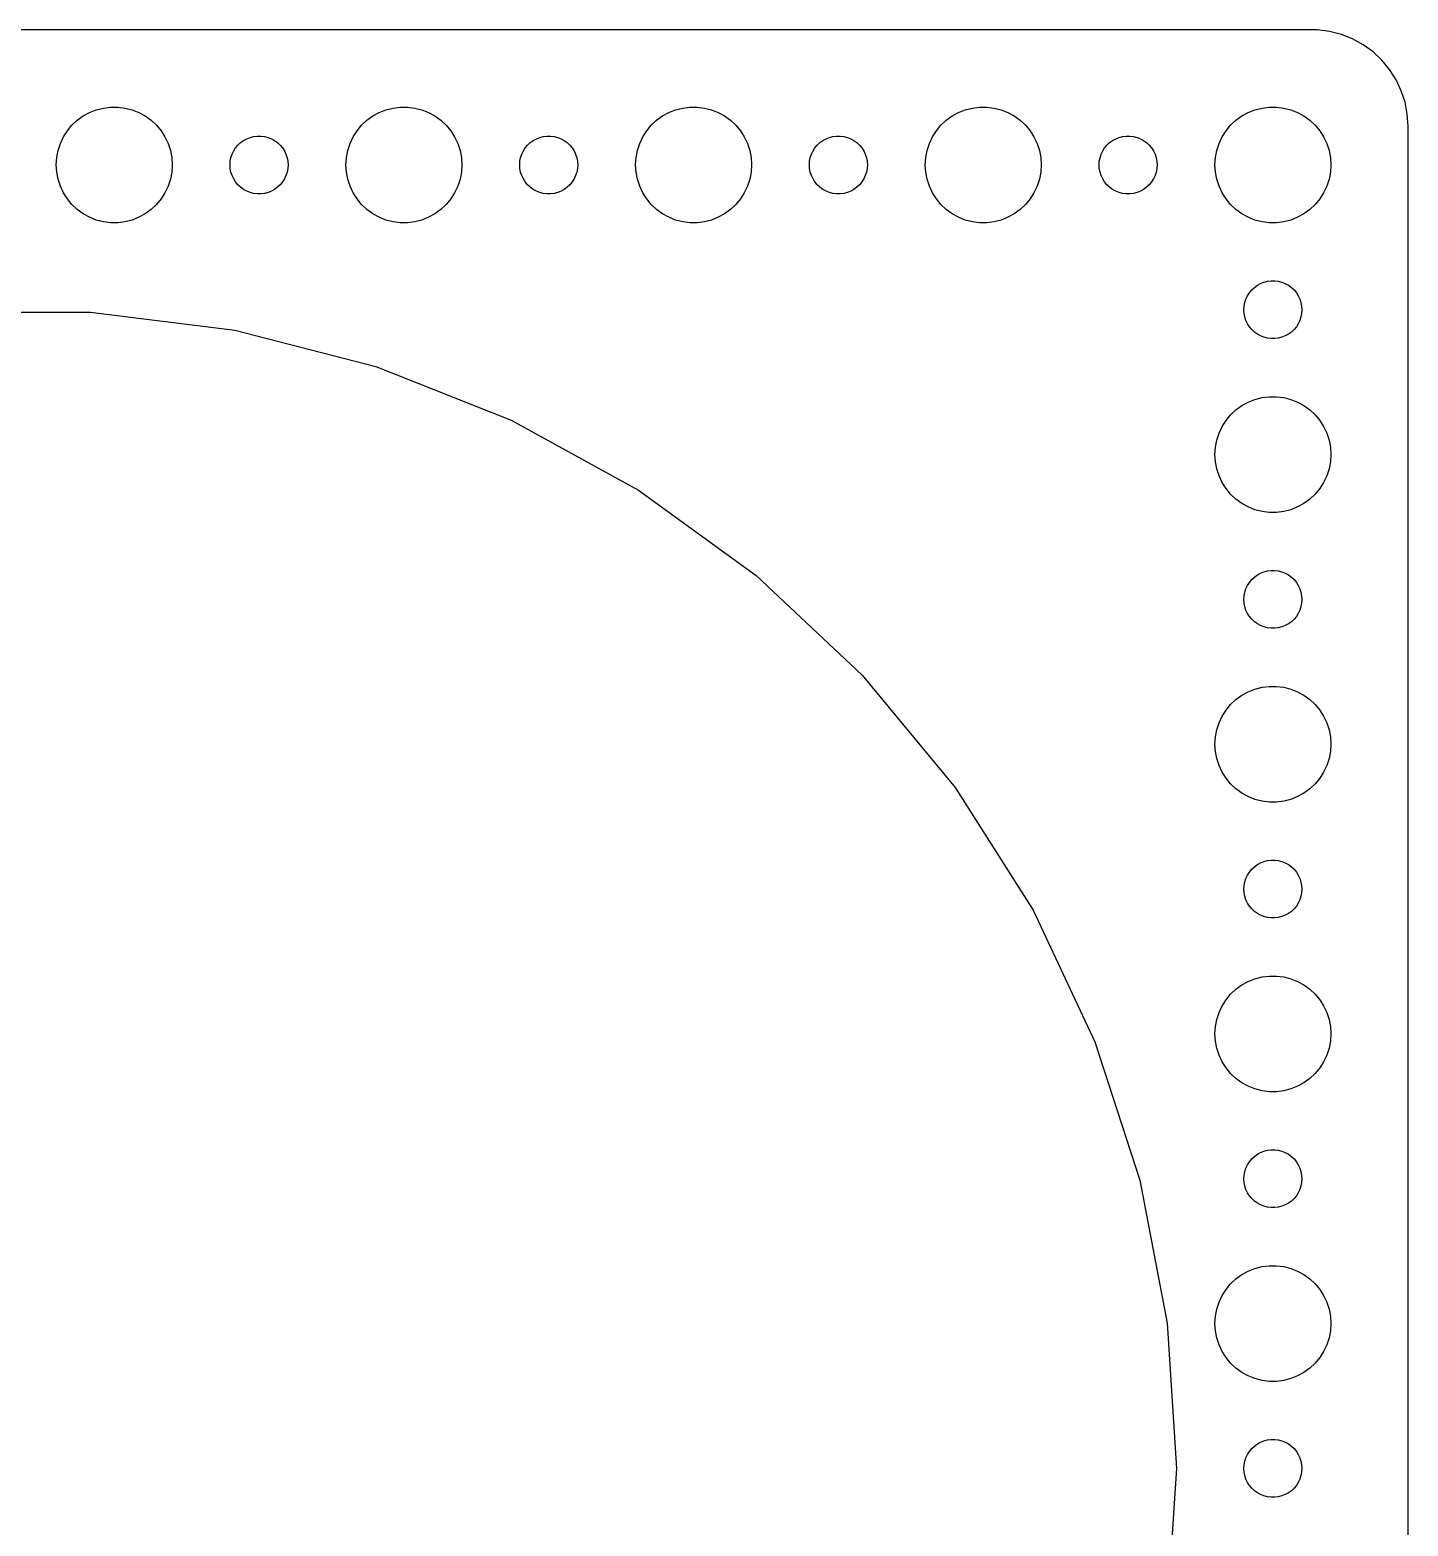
# Model space of a CAD drawing. Header units: metres. Extents: x -322 to 322, y -74 to 74.
# Drawn here: x 250.6 to 322, y -3 to 74.5 of the extents above; entities that cross this region are included whole.
import ezdxf

# ---------------------------------------------------------------- set-up
doc = ezdxf.new("R2010")
doc.units = ezdxf.units.M

msp = doc.modelspace()

# ---------------------------------------------------------------- linework, layer by layer
for p, q in [((317.314, 74.4901), (-317.314, 74.4901)), ((317.937, 74.4114), (317.314, 74.4901)), ((318.545, 74.2553), (317.937, 74.4114)), ((319.129, 74.0241), (318.545, 74.2553)), ((319.679, 73.7216), (319.129, 74.0241)), ((320.187, 73.3526), (319.679, 73.7216)), ((320.645, 72.9227), (320.187, 73.3526)), ((321.045, 72.4389), (320.645, 72.9227)), ((321.382, 71.9088), (321.045, 72.4389)), ((321.649, 71.3406), (321.382, 71.9088)), ((321.843, 70.7434), (321.649, 71.3406)), ((321.961, 70.1267), (321.843, 70.7434)), ((252.813, 69.5536), (253.088, 69.8115)), ((253.088, 69.8115), (253.393, 70.033)), ((253.393, 70.033), (253.723, 70.2145)), ((253.723, 70.2145), (254.073, 70.3532)), ((254.073, 70.3532), (254.438, 70.4469)), ((254.438, 70.4469), (254.812, 70.4941)), ((254.812, 70.4941), (255.188, 70.4941)), ((255.188, 70.4941), (255.562, 70.4469)), ((255.562, 70.4469), (255.927, 70.3532)), ((255.927, 70.3532), (256.277, 70.2145)), ((256.277, 70.2145), (256.607, 70.033)), ((256.607, 70.033), (256.912, 69.8115)), ((256.912, 69.8115), (257.187, 69.5536)), ((267.813, 69.5536), (268.088, 69.8115)), ((268.088, 69.8115), (268.393, 70.033)), ((268.393, 70.033), (268.723, 70.2145)), ((268.723, 70.2145), (269.073, 70.3532)), ((269.073, 70.3532), (269.438, 70.4469)), ((269.438, 70.4469), (269.812, 70.4941)), ((269.812, 70.4941), (270.188, 70.4941)), ((270.188, 70.4941), (270.562, 70.4469)), ((270.562, 70.4469), (270.927, 70.3532)), ((270.927, 70.3532), (271.277, 70.2145)), ((271.277, 70.2145), (271.607, 70.033)), ((271.607, 70.033), (271.912, 69.8115)), ((271.912, 69.8115), (272.187, 69.5536)), ((282.813, 69.5536), (283.088, 69.8115)), ((283.088, 69.8115), (283.393, 70.033)), ((283.393, 70.033), (283.723, 70.2145)), ((283.723, 70.2145), (284.073, 70.3532)), ((284.073, 70.3532), (284.438, 70.4469)), ((284.438, 70.4469), (284.812, 70.4941)), ((284.812, 70.4941), (285.188, 70.4941)), ((285.188, 70.4941), (285.562, 70.4469)), ((285.562, 70.4469), (285.927, 70.3532)), ((285.927, 70.3532), (286.277, 70.2145)), ((286.277, 70.2145), (286.607, 70.033)), ((286.607, 70.033), (286.912, 69.8115)), ((286.912, 69.8115), (287.187, 69.5536)), ((297.813, 69.5536), (298.088, 69.8115)), ((298.088, 69.8115), (298.393, 70.033)), ((298.393, 70.033), (298.723, 70.2145)), ((298.723, 70.2145), (299.073, 70.3532)), ((299.073, 70.3532), (299.438, 70.4469)), ((299.438, 70.4469), (299.812, 70.4941)), ((299.812, 70.4941), (300.188, 70.4941)), ((300.188, 70.4941), (300.562, 70.4469)), ((300.562, 70.4469), (300.927, 70.3532)), ((300.927, 70.3532), (301.277, 70.2145)), ((301.277, 70.2145), (301.607, 70.033)), ((301.607, 70.033), (301.912, 69.8115)), ((301.912, 69.8115), (302.187, 69.5536)), ((312.813, 69.5536), (313.088, 69.8115)), ((313.088, 69.8115), (313.393, 70.033)), ((313.393, 70.033), (313.723, 70.2145)), ((313.723, 70.2145), (314.073, 70.3532)), ((314.073, 70.3532), (314.438, 70.4469)), ((314.438, 70.4469), (314.812, 70.4941)), ((314.812, 70.4941), (315.188, 70.4941)), ((315.188, 70.4941), (315.562, 70.4469)), ((315.562, 70.4469), (315.927, 70.3532)), ((315.927, 70.3532), (316.277, 70.2145)), ((316.277, 70.2145), (316.607, 70.033)), ((316.607, 70.033), (316.912, 69.8115)), ((316.912, 69.8115), (317.187, 69.5536)), ((322, 69.5), (321.961, 70.1267)), ((252.371, 68.9453), (252.573, 69.2634)), ((252.573, 69.2634), (252.813, 69.5536)), ((257.187, 69.5536), (257.427, 69.2634)), ((257.427, 69.2634), (257.629, 68.9453)), ((262.036, 68.9266), (262.219, 68.9734)), ((262.219, 68.9734), (262.406, 68.997)), ((262.406, 68.997), (262.594, 68.997)), ((262.594, 68.997), (262.781, 68.9734)), ((262.781, 68.9734), (262.964, 68.9266)), ((267.371, 68.9453), (267.573, 69.2634)), ((267.573, 69.2634), (267.813, 69.5536)), ((272.187, 69.5536), (272.427, 69.2634)), ((272.427, 69.2634), (272.629, 68.9453)), ((277.036, 68.9266), (277.219, 68.9734)), ((277.219, 68.9734), (277.406, 68.997)), ((277.406, 68.997), (277.594, 68.997)), ((277.594, 68.997), (277.781, 68.9734)), ((277.781, 68.9734), (277.964, 68.9266)), ((282.371, 68.9453), (282.573, 69.2634)), ((282.573, 69.2634), (282.813, 69.5536)), ((287.187, 69.5536), (287.427, 69.2634)), ((287.427, 69.2634), (287.629, 68.9453)), ((292.036, 68.9266), (292.219, 68.9734)), ((292.219, 68.9734), (292.406, 68.997)), ((292.406, 68.997), (292.594, 68.997)), ((292.594, 68.997), (292.781, 68.9734)), ((292.781, 68.9734), (292.964, 68.9266)), ((297.371, 68.9453), (297.573, 69.2634)), ((297.573, 69.2634), (297.813, 69.5536)), ((302.187, 69.5536), (302.427, 69.2634)), ((302.427, 69.2634), (302.629, 68.9453)), ((307.036, 68.9266), (307.219, 68.9734)), ((307.219, 68.9734), (307.406, 68.997)), ((307.406, 68.997), (307.594, 68.997)), ((307.594, 68.997), (307.781, 68.9734)), ((307.781, 68.9734), (307.964, 68.9266)), ((312.371, 68.9453), (312.573, 69.2634)), ((312.573, 69.2634), (312.813, 69.5536)), ((317.187, 69.5536), (317.427, 69.2634)), ((317.427, 69.2634), (317.629, 68.9453)), ((322, -69.5), (322, 69.5)), ((252.024, 67.876), (252.094, 68.2461)), ((252.094, 68.2461), (252.211, 68.6044)), ((252.211, 68.6044), (252.371, 68.9453)), ((257.629, 68.9453), (257.789, 68.6044)), ((257.789, 68.6044), (257.906, 68.2461)), ((257.906, 68.2461), (257.976, 67.876)), ((261.105, 68.0522), (261.186, 68.2226)), ((261.186, 68.2226), (261.286, 68.3817)), ((261.286, 68.3817), (261.407, 68.5268)), ((261.407, 68.5268), (261.544, 68.6558)), ((261.544, 68.6558), (261.696, 68.7665)), ((261.696, 68.7665), (261.861, 68.8572)), ((261.861, 68.8572), (262.036, 68.9266)), ((262.964, 68.9266), (263.139, 68.8572)), ((263.139, 68.8572), (263.304, 68.7665)), ((263.304, 68.7665), (263.456, 68.6558)), ((263.456, 68.6558), (263.593, 68.5268)), ((263.593, 68.5268), (263.714, 68.3817)), ((263.714, 68.3817), (263.814, 68.2226)), ((263.814, 68.2226), (263.895, 68.0522)), ((267.024, 67.876), (267.094, 68.2461)), ((267.094, 68.2461), (267.211, 68.6044)), ((267.211, 68.6044), (267.371, 68.9453)), ((272.629, 68.9453), (272.789, 68.6044)), ((272.789, 68.6044), (272.906, 68.2461)), ((272.906, 68.2461), (272.976, 67.876)), ((276.105, 68.0522), (276.186, 68.2226)), ((276.186, 68.2226), (276.286, 68.3817)), ((276.286, 68.3817), (276.407, 68.5268)), ((276.407, 68.5268), (276.544, 68.6558)), ((276.544, 68.6558), (276.696, 68.7665)), ((276.696, 68.7665), (276.861, 68.8572)), ((276.861, 68.8572), (277.036, 68.9266)), ((277.964, 68.9266), (278.139, 68.8572)), ((278.139, 68.8572), (278.304, 68.7665)), ((278.304, 68.7665), (278.456, 68.6558)), ((278.456, 68.6558), (278.593, 68.5268)), ((278.593, 68.5268), (278.714, 68.3817)), ((278.714, 68.3817), (278.814, 68.2226)), ((278.814, 68.2226), (278.895, 68.0522)), ((282.024, 67.876), (282.094, 68.2461)), ((282.094, 68.2461), (282.211, 68.6044)), ((282.211, 68.6044), (282.371, 68.9453)), ((287.629, 68.9453), (287.789, 68.6044)), ((287.789, 68.6044), (287.906, 68.2461)), ((287.906, 68.2461), (287.976, 67.876)), ((291.105, 68.0522), (291.186, 68.2226)), ((291.186, 68.2226), (291.286, 68.3817)), ((291.286, 68.3817), (291.407, 68.5268)), ((291.407, 68.5268), (291.544, 68.6558)), ((291.544, 68.6558), (291.696, 68.7665)), ((291.696, 68.7665), (291.861, 68.8572)), ((291.861, 68.8572), (292.036, 68.9266)), ((292.964, 68.9266), (293.139, 68.8572)), ((293.139, 68.8572), (293.304, 68.7665)), ((293.304, 68.7665), (293.456, 68.6558)), ((293.456, 68.6558), (293.593, 68.5268)), ((293.593, 68.5268), (293.714, 68.3817)), ((293.714, 68.3817), (293.814, 68.2226)), ((293.814, 68.2226), (293.895, 68.0522)), ((297.024, 67.876), (297.094, 68.2461)), ((297.094, 68.2461), (297.211, 68.6044)), ((297.211, 68.6044), (297.371, 68.9453)), ((302.629, 68.9453), (302.789, 68.6044)), ((302.789, 68.6044), (302.906, 68.2461)), ((302.906, 68.2461), (302.976, 67.876)), ((306.105, 68.0522), (306.186, 68.2226)), ((306.186, 68.2226), (306.286, 68.3817)), ((306.286, 68.3817), (306.407, 68.5268)), ((306.407, 68.5268), (306.544, 68.6558)), ((306.544, 68.6558), (306.696, 68.7665)), ((306.696, 68.7665), (306.861, 68.8572)), ((306.861, 68.8572), (307.036, 68.9266)), ((307.964, 68.9266), (308.139, 68.8572)), ((308.139, 68.8572), (308.304, 68.7665)), ((308.304, 68.7665), (308.456, 68.6558)), ((308.456, 68.6558), (308.593, 68.5268)), ((308.593, 68.5268), (308.714, 68.3817)), ((308.714, 68.3817), (308.814, 68.2226)), ((308.814, 68.2226), (308.895, 68.0522)), ((312.024, 67.876), (312.094, 68.2461)), ((312.094, 68.2461), (312.211, 68.6044)), ((312.211, 68.6044), (312.371, 68.9453)), ((317.629, 68.9453), (317.789, 68.6044)), ((317.789, 68.6044), (317.906, 68.2461)), ((317.906, 68.2461), (317.976, 67.876)), ((252, 67.5), (252.024, 67.876)), ((252.024, 67.124), (252, 67.5)), ((257.976, 67.876), (258, 67.5)), ((258, 67.5), (257.976, 67.124)), ((261, 67.5), (261.012, 67.688)), ((261.012, 67.312), (261, 67.5)), ((261.012, 67.688), (261.047, 67.873)), ((261.047, 67.873), (261.105, 68.0522)), ((263.895, 68.0522), (263.953, 67.873)), ((263.953, 67.873), (263.988, 67.688)), ((263.988, 67.688), (264, 67.5)), ((264, 67.5), (263.988, 67.312)), ((267, 67.5), (267.024, 67.876)), ((267.024, 67.124), (267, 67.5)), ((272.976, 67.876), (273, 67.5)), ((273, 67.5), (272.976, 67.124)), ((276, 67.5), (276.012, 67.688)), ((276.012, 67.312), (276, 67.5)), ((276.012, 67.688), (276.047, 67.873)), ((276.047, 67.873), (276.105, 68.0522)), ((278.895, 68.0522), (278.953, 67.873)), ((278.953, 67.873), (278.988, 67.688)), ((278.988, 67.688), (279, 67.5)), ((279, 67.5), (278.988, 67.312)), ((282, 67.5), (282.024, 67.876)), ((282.024, 67.124), (282, 67.5)), ((287.976, 67.876), (288, 67.5)), ((288, 67.5), (287.976, 67.124)), ((291, 67.5), (291.012, 67.688)), ((291.012, 67.312), (291, 67.5)), ((291.012, 67.688), (291.047, 67.873)), ((291.047, 67.873), (291.105, 68.0522)), ((293.895, 68.0522), (293.953, 67.873)), ((293.953, 67.873), (293.988, 67.688)), ((293.988, 67.688), (294, 67.5)), ((294, 67.5), (293.988, 67.312)), ((297, 67.5), (297.024, 67.876)), ((297.024, 67.124), (297, 67.5)), ((302.976, 67.876), (303, 67.5)), ((303, 67.5), (302.976, 67.124)), ((306, 67.5), (306.012, 67.688)), ((306.012, 67.312), (306, 67.5)), ((306.012, 67.688), (306.047, 67.873)), ((306.047, 67.873), (306.105, 68.0522)), ((308.895, 68.0522), (308.953, 67.873)), ((308.953, 67.873), (308.988, 67.688)), ((308.988, 67.688), (309, 67.5)), ((309, 67.5), (308.988, 67.312)), ((312, 67.5), (312.024, 67.876)), ((312.024, 67.124), (312, 67.5)), ((317.976, 67.876), (318, 67.5)), ((318, 67.5), (317.976, 67.124)), ((252.094, 66.7539), (252.024, 67.124)), ((252.211, 66.3956), (252.094, 66.7539)), ((257.906, 66.7539), (257.789, 66.3956)), ((257.976, 67.124), (257.906, 66.7539)), ((261.047, 67.127), (261.012, 67.312)), ((261.105, 66.9478), (261.047, 67.127)), ((261.186, 66.7774), (261.105, 66.9478)), ((261.286, 66.6183), (261.186, 66.7774)), ((263.814, 66.7774), (263.714, 66.6183)), ((263.895, 66.9478), (263.814, 66.7774)), ((263.953, 67.127), (263.895, 66.9478)), ((263.988, 67.312), (263.953, 67.127)), ((267.094, 66.7539), (267.024, 67.124)), ((267.211, 66.3956), (267.094, 66.7539)), ((272.906, 66.7539), (272.789, 66.3956)), ((272.976, 67.124), (272.906, 66.7539)), ((276.047, 67.127), (276.012, 67.312)), ((276.105, 66.9478), (276.047, 67.127)), ((276.186, 66.7774), (276.105, 66.9478)), ((276.286, 66.6183), (276.186, 66.7774)), ((278.814, 66.7774), (278.714, 66.6183)), ((278.895, 66.9478), (278.814, 66.7774)), ((278.953, 67.127), (278.895, 66.9478)), ((278.988, 67.312), (278.953, 67.127)), ((282.094, 66.7539), (282.024, 67.124)), ((282.211, 66.3956), (282.094, 66.7539)), ((287.906, 66.7539), (287.789, 66.3956)), ((287.976, 67.124), (287.906, 66.7539)), ((291.047, 67.127), (291.012, 67.312)), ((291.105, 66.9478), (291.047, 67.127)), ((291.186, 66.7774), (291.105, 66.9478)), ((291.286, 66.6183), (291.186, 66.7774)), ((293.814, 66.7774), (293.714, 66.6183)), ((293.895, 66.9478), (293.814, 66.7774)), ((293.953, 67.127), (293.895, 66.9478)), ((293.988, 67.312), (293.953, 67.127)), ((297.094, 66.7539), (297.024, 67.124)), ((297.211, 66.3956), (297.094, 66.7539)), ((302.906, 66.7539), (302.789, 66.3956)), ((302.976, 67.124), (302.906, 66.7539)), ((306.047, 67.127), (306.012, 67.312)), ((306.105, 66.9478), (306.047, 67.127)), ((306.186, 66.7774), (306.105, 66.9478)), ((306.286, 66.6183), (306.186, 66.7774)), ((308.814, 66.7774), (308.714, 66.6183)), ((308.895, 66.9478), (308.814, 66.7774)), ((308.953, 67.127), (308.895, 66.9478)), ((308.988, 67.312), (308.953, 67.127)), ((312.094, 66.7539), (312.024, 67.124)), ((312.211, 66.3956), (312.094, 66.7539)), ((317.906, 66.7539), (317.789, 66.3956)), ((317.976, 67.124), (317.906, 66.7539)), ((252.371, 66.0547), (252.211, 66.3956)), ((252.573, 65.7366), (252.371, 66.0547)), ((257.629, 66.0547), (257.427, 65.7366)), ((257.789, 66.3956), (257.629, 66.0547)), ((261.407, 66.4732), (261.286, 66.6183)), ((261.544, 66.3442), (261.407, 66.4732)), ((261.696, 66.2335), (261.544, 66.3442)), ((261.861, 66.1428), (261.696, 66.2335)), ((262.036, 66.0734), (261.861, 66.1428)), ((262.219, 66.0266), (262.036, 66.0734)), ((262.406, 66.003), (262.219, 66.0266)), ((262.594, 66.003), (262.406, 66.003)), ((262.781, 66.0266), (262.594, 66.003)), ((262.964, 66.0734), (262.781, 66.0266)), ((263.139, 66.1428), (262.964, 66.0734)), ((263.304, 66.2335), (263.139, 66.1428)), ((263.456, 66.3442), (263.304, 66.2335)), ((263.593, 66.4732), (263.456, 66.3442)), ((263.714, 66.6183), (263.593, 66.4732)), ((267.371, 66.0547), (267.211, 66.3956)), ((267.573, 65.7366), (267.371, 66.0547)), ((272.629, 66.0547), (272.427, 65.7366)), ((272.789, 66.3956), (272.629, 66.0547)), ((276.407, 66.4732), (276.286, 66.6183)), ((276.544, 66.3442), (276.407, 66.4732)), ((276.696, 66.2335), (276.544, 66.3442)), ((276.861, 66.1428), (276.696, 66.2335)), ((277.036, 66.0734), (276.861, 66.1428)), ((277.219, 66.0266), (277.036, 66.0734)), ((277.406, 66.003), (277.219, 66.0266)), ((277.594, 66.003), (277.406, 66.003)), ((277.781, 66.0266), (277.594, 66.003)), ((277.964, 66.0734), (277.781, 66.0266)), ((278.139, 66.1428), (277.964, 66.0734)), ((278.304, 66.2335), (278.139, 66.1428)), ((278.456, 66.3442), (278.304, 66.2335)), ((278.593, 66.4732), (278.456, 66.3442)), ((278.714, 66.6183), (278.593, 66.4732)), ((282.371, 66.0547), (282.211, 66.3956)), ((282.573, 65.7366), (282.371, 66.0547)), ((287.629, 66.0547), (287.427, 65.7366)), ((287.789, 66.3956), (287.629, 66.0547)), ((291.407, 66.4732), (291.286, 66.6183)), ((291.544, 66.3442), (291.407, 66.4732)), ((291.696, 66.2335), (291.544, 66.3442)), ((291.861, 66.1428), (291.696, 66.2335)), ((292.036, 66.0734), (291.861, 66.1428)), ((292.219, 66.0266), (292.036, 66.0734)), ((292.406, 66.003), (292.219, 66.0266)), ((292.594, 66.003), (292.406, 66.003)), ((292.781, 66.0266), (292.594, 66.003)), ((292.964, 66.0734), (292.781, 66.0266)), ((293.139, 66.1428), (292.964, 66.0734)), ((293.304, 66.2335), (293.139, 66.1428)), ((293.456, 66.3442), (293.304, 66.2335)), ((293.593, 66.4732), (293.456, 66.3442)), ((293.714, 66.6183), (293.593, 66.4732)), ((297.371, 66.0547), (297.211, 66.3956)), ((297.573, 65.7366), (297.371, 66.0547)), ((302.629, 66.0547), (302.427, 65.7366)), ((302.789, 66.3956), (302.629, 66.0547)), ((306.407, 66.4732), (306.286, 66.6183)), ((306.544, 66.3442), (306.407, 66.4732)), ((306.696, 66.2335), (306.544, 66.3442)), ((306.861, 66.1428), (306.696, 66.2335)), ((307.036, 66.0734), (306.861, 66.1428)), ((307.219, 66.0266), (307.036, 66.0734)), ((307.406, 66.003), (307.219, 66.0266)), ((307.594, 66.003), (307.406, 66.003)), ((307.781, 66.0266), (307.594, 66.003)), ((307.964, 66.0734), (307.781, 66.0266)), ((308.139, 66.1428), (307.964, 66.0734)), ((308.304, 66.2335), (308.139, 66.1428)), ((308.456, 66.3442), (308.304, 66.2335)), ((308.593, 66.4732), (308.456, 66.3442)), ((308.714, 66.6183), (308.593, 66.4732)), ((312.371, 66.0547), (312.211, 66.3956)), ((312.573, 65.7366), (312.371, 66.0547)), ((317.629, 66.0547), (317.427, 65.7366)), ((317.789, 66.3956), (317.629, 66.0547)), ((252.813, 65.4464), (252.573, 65.7366)), ((253.088, 65.1885), (252.813, 65.4464)), ((253.393, 64.967), (253.088, 65.1885)), ((256.912, 65.1885), (256.607, 64.967)), ((257.187, 65.4464), (256.912, 65.1885)), ((257.427, 65.7366), (257.187, 65.4464)), ((267.813, 65.4464), (267.573, 65.7366)), ((268.088, 65.1885), (267.813, 65.4464)), ((268.393, 64.967), (268.088, 65.1885)), ((271.912, 65.1885), (271.607, 64.967)), ((272.187, 65.4464), (271.912, 65.1885)), ((272.427, 65.7366), (272.187, 65.4464)), ((282.813, 65.4464), (282.573, 65.7366)), ((283.088, 65.1885), (282.813, 65.4464)), ((283.393, 64.967), (283.088, 65.1885)), ((286.912, 65.1885), (286.607, 64.967)), ((287.187, 65.4464), (286.912, 65.1885)), ((287.427, 65.7366), (287.187, 65.4464)), ((297.813, 65.4464), (297.573, 65.7366)), ((298.088, 65.1885), (297.813, 65.4464)), ((298.393, 64.967), (298.088, 65.1885)), ((301.912, 65.1885), (301.607, 64.967)), ((302.187, 65.4464), (301.912, 65.1885)), ((302.427, 65.7366), (302.187, 65.4464)), ((312.813, 65.4464), (312.573, 65.7366)), ((313.088, 65.1885), (312.813, 65.4464)), ((313.393, 64.967), (313.088, 65.1885)), ((316.912, 65.1885), (316.607, 64.967)), ((317.187, 65.4464), (316.912, 65.1885)), ((317.427, 65.7366), (317.187, 65.4464)), ((253.723, 64.7855), (253.393, 64.967)), ((254.073, 64.6468), (253.723, 64.7855)), ((254.438, 64.5531), (254.073, 64.6468)), ((254.812, 64.5059), (254.438, 64.5531)), ((255.188, 64.5059), (254.812, 64.5059)), ((255.562, 64.5531), (255.188, 64.5059)), ((255.927, 64.6468), (255.562, 64.5531)), ((256.277, 64.7855), (255.927, 64.6468)), ((256.607, 64.967), (256.277, 64.7855)), ((268.723, 64.7855), (268.393, 64.967)), ((269.073, 64.6468), (268.723, 64.7855)), ((269.438, 64.5531), (269.073, 64.6468)), ((269.812, 64.5059), (269.438, 64.5531)), ((270.188, 64.5059), (269.812, 64.5059)), ((270.562, 64.5531), (270.188, 64.5059)), ((270.927, 64.6468), (270.562, 64.5531)), ((271.277, 64.7855), (270.927, 64.6468)), ((271.607, 64.967), (271.277, 64.7855)), ((283.723, 64.7855), (283.393, 64.967)), ((284.073, 64.6468), (283.723, 64.7855)), ((284.438, 64.5531), (284.073, 64.6468)), ((284.812, 64.5059), (284.438, 64.5531)), ((285.188, 64.5059), (284.812, 64.5059)), ((285.562, 64.5531), (285.188, 64.5059)), ((285.927, 64.6468), (285.562, 64.5531)), ((286.277, 64.7855), (285.927, 64.6468)), ((286.607, 64.967), (286.277, 64.7855)), ((298.723, 64.7855), (298.393, 64.967)), ((299.073, 64.6468), (298.723, 64.7855)), ((299.438, 64.5531), (299.073, 64.6468)), ((299.812, 64.5059), (299.438, 64.5531)), ((300.188, 64.5059), (299.812, 64.5059)), ((300.562, 64.5531), (300.188, 64.5059)), ((300.927, 64.6468), (300.562, 64.5531)), ((301.277, 64.7855), (300.927, 64.6468)), ((301.607, 64.967), (301.277, 64.7855)), ((313.723, 64.7855), (313.393, 64.967)), ((314.073, 64.6468), (313.723, 64.7855)), ((314.438, 64.5531), (314.073, 64.6468)), ((314.812, 64.5059), (314.438, 64.5531)), ((315.188, 64.5059), (314.812, 64.5059)), ((315.562, 64.5531), (315.188, 64.5059)), ((315.927, 64.6468), (315.562, 64.5531)), ((316.277, 64.7855), (315.927, 64.6468)), ((316.607, 64.967), (316.277, 64.7855)), ((314.044, 61.1558), (314.196, 61.2665)), ((314.196, 61.2665), (314.361, 61.3572)), ((314.361, 61.3572), (314.536, 61.4266)), ((314.536, 61.4266), (314.719, 61.4734)), ((314.719, 61.4734), (314.906, 61.497)), ((314.906, 61.497), (315.094, 61.497)), ((315.094, 61.497), (315.281, 61.4734)), ((315.281, 61.4734), (315.464, 61.4266)), ((315.464, 61.4266), (315.639, 61.3572)), ((315.639, 61.3572), (315.804, 61.2665)), ((315.804, 61.2665), (315.956, 61.1558)), ((313.547, 60.373), (313.605, 60.5522)), ((313.605, 60.5522), (313.686, 60.7226)), ((313.686, 60.7226), (313.786, 60.8817)), ((313.786, 60.8817), (313.907, 61.0268)), ((313.907, 61.0268), (314.044, 61.1558)), ((315.956, 61.1558), (316.093, 61.0268)), ((316.093, 61.0268), (316.214, 60.8817)), ((316.214, 60.8817), (316.314, 60.7226)), ((316.314, 60.7226), (316.395, 60.5522)), ((316.395, 60.5522), (316.453, 60.373)), ((246.233, 59.8816), (253.767, 59.8816)), ((253.767, 59.8816), (261.243, 58.9372)), ((313.5, 60), (313.512, 60.188)), ((313.512, 59.812), (313.5, 60)), ((313.512, 60.188), (313.547, 60.373)), ((313.547, 59.627), (313.512, 59.812)), ((316.453, 60.373), (316.488, 60.188)), ((316.488, 59.812), (316.453, 59.627)), ((316.488, 60.188), (316.5, 60)), ((316.5, 60), (316.488, 59.812)), ((261.243, 58.9372), (268.541, 57.0634)), ((313.605, 59.4478), (313.547, 59.627)), ((313.686, 59.2774), (313.605, 59.4478)), ((313.786, 59.1183), (313.686, 59.2774)), ((313.907, 58.9732), (313.786, 59.1183)), ((314.044, 58.8442), (313.907, 58.9732)), ((316.093, 58.9732), (315.956, 58.8442)), ((316.214, 59.1183), (316.093, 58.9732)), ((316.314, 59.2774), (316.214, 59.1183)), ((316.395, 59.4478), (316.314, 59.2774)), ((316.453, 59.627), (316.395, 59.4478)), ((314.196, 58.7335), (314.044, 58.8442)), ((314.361, 58.6428), (314.196, 58.7335)), ((314.536, 58.5734), (314.361, 58.6428)), ((314.719, 58.5266), (314.536, 58.5734)), ((314.906, 58.503), (314.719, 58.5266)), ((315.094, 58.503), (314.906, 58.503)), ((315.281, 58.5266), (315.094, 58.503)), ((315.464, 58.5734), (315.281, 58.5266)), ((315.639, 58.6428), (315.464, 58.5734)), ((315.804, 58.7335), (315.639, 58.6428)), ((315.956, 58.8442), (315.804, 58.7335)), ((268.541, 57.0634), (275.547, 54.2896)), ((313.088, 54.8115), (313.393, 55.033)), ((313.393, 55.033), (313.723, 55.2145)), ((313.723, 55.2145), (314.073, 55.3532)), ((314.073, 55.3532), (314.438, 55.4469)), ((314.438, 55.4469), (314.812, 55.4941)), ((314.812, 55.4941), (315.188, 55.4941)), ((315.188, 55.4941), (315.562, 55.4469)), ((315.562, 55.4469), (315.927, 55.3532)), ((315.927, 55.3532), (316.277, 55.2145)), ((316.277, 55.2145), (316.607, 55.033)), ((316.607, 55.033), (316.912, 54.8115)), ((275.547, 54.2896), (282.15, 50.6597)), ((312.371, 53.9453), (312.573, 54.2634)), ((312.573, 54.2634), (312.813, 54.5536)), ((312.813, 54.5536), (313.088, 54.8115)), ((316.912, 54.8115), (317.187, 54.5536)), ((317.187, 54.5536), (317.427, 54.2634)), ((317.427, 54.2634), (317.629, 53.9453)), ((312.094, 53.2461), (312.211, 53.6044)), ((312.211, 53.6044), (312.371, 53.9453)), ((317.629, 53.9453), (317.789, 53.6044)), ((317.789, 53.6044), (317.906, 53.2461)), ((312, 52.5), (312.024, 52.876)), ((312.024, 52.876), (312.094, 53.2461)), ((317.906, 53.2461), (317.976, 52.876)), ((317.976, 52.876), (318, 52.5)), ((312.024, 52.124), (312, 52.5)), ((312.094, 51.7539), (312.024, 52.124)), ((317.976, 52.124), (317.906, 51.7539)), ((318, 52.5), (317.976, 52.124)), ((312.211, 51.3956), (312.094, 51.7539)), ((312.371, 51.0547), (312.211, 51.3956)), ((317.789, 51.3956), (317.629, 51.0547)), ((317.906, 51.7539), (317.789, 51.3956)), ((282.15, 50.6597), (288.245, 46.2308)), ((312.573, 50.7366), (312.371, 51.0547)), ((312.813, 50.4464), (312.573, 50.7366)), ((313.088, 50.1885), (312.813, 50.4464)), ((317.187, 50.4464), (316.912, 50.1885)), ((317.427, 50.7366), (317.187, 50.4464)), ((317.629, 51.0547), (317.427, 50.7366)), ((313.393, 49.967), (313.088, 50.1885)), ((313.723, 49.7855), (313.393, 49.967)), ((314.073, 49.6468), (313.723, 49.7855)), ((314.438, 49.5531), (314.073, 49.6468)), ((315.927, 49.6468), (315.562, 49.5531)), ((316.277, 49.7855), (315.927, 49.6468)), ((316.607, 49.967), (316.277, 49.7855)), ((316.912, 50.1885), (316.607, 49.967)), ((314.812, 49.5059), (314.438, 49.5531)), ((315.188, 49.5059), (314.812, 49.5059)), ((315.562, 49.5531), (315.188, 49.5059)), ((314.719, 46.4734), (314.906, 46.497)), ((314.906, 46.497), (315.094, 46.497)), ((315.094, 46.497), (315.281, 46.4734)), ((288.245, 46.2308), (293.738, 41.0728)), ((313.605, 45.5522), (313.686, 45.7226)), ((313.686, 45.7226), (313.786, 45.8817)), ((313.786, 45.8817), (313.907, 46.0268)), ((313.907, 46.0268), (314.044, 46.1558)), ((314.044, 46.1558), (314.196, 46.2665)), ((314.196, 46.2665), (314.361, 46.3572)), ((314.361, 46.3572), (314.536, 46.4266)), ((314.536, 46.4266), (314.719, 46.4734)), ((315.281, 46.4734), (315.464, 46.4266)), ((315.464, 46.4266), (315.639, 46.3572)), ((315.639, 46.3572), (315.804, 46.2665)), ((315.804, 46.2665), (315.956, 46.1558)), ((315.956, 46.1558), (316.093, 46.0268)), ((316.093, 46.0268), (316.214, 45.8817)), ((316.214, 45.8817), (316.314, 45.7226)), ((316.314, 45.7226), (316.395, 45.5522)), ((313.5, 45), (313.512, 45.188)), ((313.512, 44.812), (313.5, 45)), ((313.512, 45.188), (313.547, 45.373)), ((313.547, 45.373), (313.605, 45.5522)), ((316.395, 45.5522), (316.453, 45.373)), ((316.453, 45.373), (316.488, 45.188)), ((316.488, 45.188), (316.5, 45)), ((316.5, 45), (316.488, 44.812)), ((313.547, 44.627), (313.512, 44.812)), ((313.605, 44.4478), (313.547, 44.627)), ((313.686, 44.2774), (313.605, 44.4478)), ((313.786, 44.1183), (313.686, 44.2774)), ((316.314, 44.2774), (316.214, 44.1183)), ((316.395, 44.4478), (316.314, 44.2774)), ((316.453, 44.627), (316.395, 44.4478)), ((316.488, 44.812), (316.453, 44.627)), ((313.907, 43.9732), (313.786, 44.1183)), ((314.044, 43.8442), (313.907, 43.9732)), ((314.196, 43.7335), (314.044, 43.8442)), ((314.361, 43.6428), (314.196, 43.7335)), ((314.536, 43.5734), (314.361, 43.6428)), ((314.719, 43.5266), (314.536, 43.5734)), ((314.906, 43.503), (314.719, 43.5266)), ((315.094, 43.503), (314.906, 43.503)), ((315.281, 43.5266), (315.094, 43.503)), ((315.464, 43.5734), (315.281, 43.5266)), ((315.639, 43.6428), (315.464, 43.5734)), ((315.804, 43.7335), (315.639, 43.6428)), ((315.956, 43.8442), (315.804, 43.7335)), ((316.093, 43.9732), (315.956, 43.8442)), ((316.214, 44.1183), (316.093, 43.9732)), ((293.738, 41.0728), (298.541, 35.2671)), ((313.723, 40.2145), (314.073, 40.3532)), ((314.073, 40.3532), (314.438, 40.4469)), ((314.438, 40.4469), (314.812, 40.4941)), ((314.812, 40.4941), (315.188, 40.4941)), ((315.188, 40.4941), (315.562, 40.4469)), ((315.562, 40.4469), (315.927, 40.3532)), ((315.927, 40.3532), (316.277, 40.2145)), ((312.573, 39.2634), (312.813, 39.5536)), ((312.813, 39.5536), (313.088, 39.8115)), ((313.088, 39.8115), (313.393, 40.033)), ((313.393, 40.033), (313.723, 40.2145)), ((316.277, 40.2145), (316.607, 40.033)), ((316.607, 40.033), (316.912, 39.8115)), ((316.912, 39.8115), (317.187, 39.5536)), ((317.187, 39.5536), (317.427, 39.2634)), ((312.211, 38.6044), (312.371, 38.9453)), ((312.371, 38.9453), (312.573, 39.2634)), ((317.427, 39.2634), (317.629, 38.9453)), ((317.629, 38.9453), (317.789, 38.6044)), ((312.024, 37.876), (312.094, 38.2461)), ((312.094, 38.2461), (312.211, 38.6044)), ((317.789, 38.6044), (317.906, 38.2461)), ((317.906, 38.2461), (317.976, 37.876)), ((312, 37.5), (312.024, 37.876)), ((312.024, 37.124), (312, 37.5)), ((317.976, 37.876), (318, 37.5)), ((318, 37.5), (317.976, 37.124)), ((312.094, 36.7539), (312.024, 37.124)), ((312.211, 36.3956), (312.094, 36.7539)), ((317.906, 36.7539), (317.789, 36.3956)), ((317.976, 37.124), (317.906, 36.7539)), ((312.371, 36.0547), (312.211, 36.3956)), ((312.573, 35.7366), (312.371, 36.0547)), ((312.813, 35.4464), (312.573, 35.7366)), ((317.427, 35.7366), (317.187, 35.4464)), ((317.629, 36.0547), (317.427, 35.7366)), ((317.789, 36.3956), (317.629, 36.0547)), ((298.541, 35.2671), (302.578, 28.9052)), ((313.088, 35.1885), (312.813, 35.4464)), ((313.393, 34.967), (313.088, 35.1885)), ((313.723, 34.7855), (313.393, 34.967)), ((316.607, 34.967), (316.277, 34.7855)), ((316.912, 35.1885), (316.607, 34.967)), ((317.187, 35.4464), (316.912, 35.1885)), ((314.073, 34.6468), (313.723, 34.7855)), ((314.438, 34.5531), (314.073, 34.6468)), ((314.812, 34.5059), (314.438, 34.5531)), ((315.188, 34.5059), (314.812, 34.5059)), ((315.562, 34.5531), (315.188, 34.5059)), ((315.927, 34.6468), (315.562, 34.5531)), ((316.277, 34.7855), (315.927, 34.6468)), ((313.786, 30.8817), (313.907, 31.0268)), ((313.907, 31.0268), (314.044, 31.1558)), ((314.044, 31.1558), (314.196, 31.2665)), ((314.196, 31.2665), (314.361, 31.3572)), ((314.361, 31.3572), (314.536, 31.4266)), ((314.536, 31.4266), (314.719, 31.4734)), ((314.719, 31.4734), (314.906, 31.497)), ((314.906, 31.497), (315.094, 31.497)), ((315.094, 31.497), (315.281, 31.4734)), ((315.281, 31.4734), (315.464, 31.4266)), ((315.464, 31.4266), (315.639, 31.3572)), ((315.639, 31.3572), (315.804, 31.2665)), ((315.804, 31.2665), (315.956, 31.1558)), ((315.956, 31.1558), (316.093, 31.0268)), ((316.093, 31.0268), (316.214, 30.8817)), ((313.512, 30.188), (313.547, 30.373)), ((313.547, 30.373), (313.605, 30.5522)), ((313.605, 30.5522), (313.686, 30.7226)), ((313.686, 30.7226), (313.786, 30.8817)), ((316.214, 30.8817), (316.314, 30.7226)), ((316.314, 30.7226), (316.395, 30.5522)), ((316.395, 30.5522), (316.453, 30.373)), ((316.453, 30.373), (316.488, 30.188)), ((313.5, 30), (313.512, 30.188)), ((313.512, 29.812), (313.5, 30)), ((313.547, 29.627), (313.512, 29.812)), ((313.605, 29.4478), (313.547, 29.627)), ((313.686, 29.2774), (313.605, 29.4478)), ((316.395, 29.4478), (316.314, 29.2774)), ((316.453, 29.627), (316.395, 29.4478)), ((316.488, 29.812), (316.453, 29.627)), ((316.488, 30.188), (316.5, 30)), ((316.5, 30), (316.488, 29.812)), ((302.578, 28.9052), (305.787, 22.0875)), ((313.786, 29.1183), (313.686, 29.2774)), ((313.907, 28.9732), (313.786, 29.1183)), ((314.044, 28.8442), (313.907, 28.9732)), ((314.196, 28.7335), (314.044, 28.8442)), ((314.361, 28.6427), (314.196, 28.7335)), ((315.804, 28.7335), (315.639, 28.6427)), ((315.956, 28.8442), (315.804, 28.7335)), ((316.093, 28.9732), (315.956, 28.8442)), ((316.214, 29.1183), (316.093, 28.9732)), ((316.314, 29.2774), (316.214, 29.1183)), ((314.536, 28.5734), (314.361, 28.6427)), ((314.719, 28.5266), (314.536, 28.5734)), ((314.906, 28.503), (314.719, 28.5266)), ((315.094, 28.503), (314.906, 28.503)), ((315.281, 28.5266), (315.094, 28.503)), ((315.464, 28.5734), (315.281, 28.5266)), ((315.639, 28.6427), (315.464, 28.5734)), ((312.813, 24.5536), (313.088, 24.8115)), ((313.088, 24.8115), (313.393, 25.033)), ((313.393, 25.033), (313.723, 25.2145)), ((313.723, 25.2145), (314.073, 25.3532)), ((314.073, 25.3532), (314.438, 25.4469)), ((314.438, 25.4469), (314.812, 25.4941)), ((314.812, 25.4941), (315.188, 25.4941)), ((315.188, 25.4941), (315.562, 25.4469)), ((315.562, 25.4469), (315.927, 25.3532)), ((315.927, 25.3532), (316.277, 25.2145)), ((316.277, 25.2145), (316.607, 25.033)), ((316.607, 25.033), (316.912, 24.8115)), ((316.912, 24.8115), (317.187, 24.5536)), ((312.371, 23.9453), (312.573, 24.2634)), ((312.573, 24.2634), (312.813, 24.5536)), ((317.187, 24.5536), (317.427, 24.2634)), ((317.427, 24.2634), (317.629, 23.9453)), ((312.024, 22.876), (312.094, 23.2461)), ((312.094, 23.2461), (312.211, 23.6044)), ((312.211, 23.6044), (312.371, 23.9453)), ((317.629, 23.9453), (317.789, 23.6044)), ((317.789, 23.6044), (317.906, 23.2461)), ((317.906, 23.2461), (317.976, 22.876)), ((312, 22.5), (312.024, 22.876)), ((312.024, 22.124), (312, 22.5)), ((317.976, 22.876), (318, 22.5)), ((318, 22.5), (317.976, 22.124)), ((305.787, 22.0875), (308.115, 14.9214)), ((312.094, 21.7539), (312.024, 22.124)), ((312.211, 21.3956), (312.094, 21.7539)), ((317.906, 21.7539), (317.789, 21.3956)), ((317.976, 22.124), (317.906, 21.7539)), ((312.371, 21.0547), (312.211, 21.3956)), ((312.573, 20.7366), (312.371, 21.0547)), ((317.629, 21.0547), (317.427, 20.7366)), ((317.789, 21.3956), (317.629, 21.0547)), ((312.813, 20.4464), (312.573, 20.7366)), ((313.088, 20.1884), (312.813, 20.4464)), ((313.393, 19.967), (313.088, 20.1884)), ((316.912, 20.1884), (316.607, 19.967)), ((317.187, 20.4464), (316.912, 20.1884)), ((317.427, 20.7366), (317.187, 20.4464)), ((313.723, 19.7855), (313.393, 19.967)), ((314.073, 19.6468), (313.723, 19.7855)), ((314.438, 19.5531), (314.073, 19.6468)), ((314.812, 19.5059), (314.438, 19.5531)), ((315.188, 19.5059), (314.812, 19.5059)), ((315.562, 19.5531), (315.188, 19.5059)), ((315.927, 19.6468), (315.562, 19.5531)), ((316.277, 19.7855), (315.927, 19.6468)), ((316.607, 19.967), (316.277, 19.7855)), ((314.196, 16.2665), (314.361, 16.3572)), ((314.361, 16.3572), (314.536, 16.4266)), ((314.536, 16.4266), (314.719, 16.4734)), ((314.719, 16.4734), (314.906, 16.497)), ((314.906, 16.497), (315.094, 16.497)), ((315.094, 16.497), (315.281, 16.4734)), ((315.281, 16.4734), (315.464, 16.4266)), ((315.464, 16.4266), (315.639, 16.3572)), ((315.639, 16.3572), (315.804, 16.2665)), ((313.547, 15.373), (313.605, 15.5522)), ((313.605, 15.5522), (313.686, 15.7226)), ((313.686, 15.7226), (313.786, 15.8817)), ((313.786, 15.8817), (313.907, 16.0268)), ((313.907, 16.0268), (314.044, 16.1558)), ((314.044, 16.1558), (314.196, 16.2665)), ((315.804, 16.2665), (315.956, 16.1558)), ((315.956, 16.1558), (316.093, 16.0268)), ((316.093, 16.0268), (316.214, 15.8817)), ((316.214, 15.8817), (316.314, 15.7226)), ((316.314, 15.7226), (316.395, 15.5522)), ((316.395, 15.5522), (316.453, 15.373)), ((308.115, 14.9214), (309.527, 7.51999)), ((313.5, 15), (313.512, 15.188)), ((313.512, 14.812), (313.5, 15)), ((313.512, 15.188), (313.547, 15.373)), ((313.547, 14.627), (313.512, 14.812)), ((316.453, 15.373), (316.488, 15.188)), ((316.488, 14.812), (316.453, 14.627)), ((316.488, 15.188), (316.5, 15)), ((316.5, 15), (316.488, 14.812)), ((313.605, 14.4478), (313.547, 14.627)), ((313.686, 14.2774), (313.605, 14.4478)), ((313.786, 14.1183), (313.686, 14.2774)), ((313.907, 13.9732), (313.786, 14.1183)), ((314.044, 13.8442), (313.907, 13.9732)), ((316.093, 13.9732), (315.956, 13.8442)), ((316.214, 14.1183), (316.093, 13.9732)), ((316.314, 14.2774), (316.214, 14.1183)), ((316.395, 14.4478), (316.314, 14.2774)), ((316.453, 14.627), (316.395, 14.4478)), ((314.196, 13.7335), (314.044, 13.8442)), ((314.361, 13.6427), (314.196, 13.7335)), ((314.536, 13.5734), (314.361, 13.6427)), ((314.719, 13.5266), (314.536, 13.5734)), ((314.906, 13.5029), (314.719, 13.5266)), ((315.094, 13.5029), (314.906, 13.5029)), ((315.281, 13.5266), (315.094, 13.5029)), ((315.464, 13.5734), (315.281, 13.5266)), ((315.639, 13.6427), (315.464, 13.5734)), ((315.804, 13.7335), (315.639, 13.6427)), ((315.956, 13.8442), (315.804, 13.7335)), ((313.393, 10.033), (313.723, 10.2145)), ((313.723, 10.2145), (314.073, 10.3532)), ((314.073, 10.3532), (314.438, 10.4469)), ((314.438, 10.4469), (314.812, 10.4941)), ((314.812, 10.4941), (315.188, 10.4941)), ((315.188, 10.4941), (315.562, 10.4469)), ((315.562, 10.4469), (315.927, 10.3532)), ((315.927, 10.3532), (316.277, 10.2145)), ((316.277, 10.2145), (316.607, 10.033)), ((312.573, 9.26335), (312.813, 9.55363)), ((312.813, 9.55363), (313.088, 9.81154)), ((313.088, 9.81154), (313.393, 10.033)), ((316.607, 10.033), (316.912, 9.81154)), ((316.912, 9.81154), (317.187, 9.55363)), ((317.187, 9.55363), (317.427, 9.26335)), ((312.094, 8.24606), (312.211, 8.60437)), ((312.211, 8.60437), (312.371, 8.94525)), ((312.371, 8.94525), (312.573, 9.26335)), ((317.427, 9.26335), (317.629, 8.94525)), ((317.629, 8.94525), (317.789, 8.60437)), ((317.789, 8.60437), (317.906, 8.24606)), ((312, 7.5), (312.024, 7.87599)), ((312.024, 7.87599), (312.094, 8.24606)), ((317.906, 8.24606), (317.976, 7.87599)), ((317.976, 7.87599), (318, 7.5)), ((309.527, 7.51999), (310, 0)), ((312.024, 7.12399), (312, 7.5)), ((312.094, 6.75392), (312.024, 7.12399)), ((317.976, 7.12399), (317.906, 6.75392)), ((318, 7.5), (317.976, 7.12399)), ((312.211, 6.39561), (312.094, 6.75392)), ((312.371, 6.05473), (312.211, 6.39561)), ((317.789, 6.39561), (317.629, 6.05473)), ((317.906, 6.75392), (317.789, 6.39561)), ((312.573, 5.73663), (312.371, 6.05473)), ((312.813, 5.44635), (312.573, 5.73663)), ((313.088, 5.18845), (312.813, 5.44635)), ((317.187, 5.44635), (316.912, 5.18845)), ((317.427, 5.73663), (317.187, 5.44635)), ((317.629, 6.05473), (317.427, 5.73663)), ((313.393, 4.96701), (313.088, 5.18845)), ((313.723, 4.78551), (313.393, 4.96701)), ((314.073, 4.64682), (313.723, 4.78551)), ((316.277, 4.78551), (315.927, 4.64682)), ((316.607, 4.96701), (316.277, 4.78551)), ((316.912, 5.18845), (316.607, 4.96701)), ((314.438, 4.55313), (314.073, 4.64682)), ((314.812, 4.50591), (314.438, 4.55313)), ((315.188, 4.50591), (314.812, 4.50591)), ((315.562, 4.55313), (315.188, 4.50591)), ((315.927, 4.64682), (315.562, 4.55313)), ((313.686, 0.72263), (313.786, 0.88167)), ((313.786, 0.88167), (313.907, 1.02681)), ((313.907, 1.02681), (314.044, 1.15576)), ((314.044, 1.15576), (314.196, 1.26648)), ((314.196, 1.26648), (314.361, 1.35724)), ((314.361, 1.35724), (314.536, 1.42657)), ((314.536, 1.42657), (314.719, 1.47342)), ((314.719, 1.47342), (314.906, 1.49704)), ((314.906, 1.49704), (315.094, 1.49704)), ((315.094, 1.49704), (315.281, 1.47342)), ((315.281, 1.47342), (315.464, 1.42657)), ((315.464, 1.42657), (315.639, 1.35724)), ((315.639, 1.35724), (315.804, 1.26648)), ((315.804, 1.26648), (315.956, 1.15576)), ((315.956, 1.15576), (316.093, 1.02681)), ((316.093, 1.02681), (316.214, 0.88167)), ((316.214, 0.88167), (316.314, 0.72263)), ((310, 0), (309.527, -7.51999)), ((313.5, 0), (313.512, 0.18799)), ((313.512, -0.18799), (313.5, 0)), ((313.512, 0.18799), (313.547, 0.37303)), ((313.547, 0.37303), (313.605, 0.55219)), ((313.605, 0.55219), (313.686, 0.72263)), ((316.314, 0.72263), (316.395, 0.55219)), ((316.395, 0.55219), (316.453, 0.37303)), ((316.453, 0.37303), (316.488, 0.18799)), ((316.488, 0.18799), (316.5, 0)), ((316.5, 0), (316.488, -0.18799)), ((313.547, -0.37303), (313.512, -0.18799)), ((313.605, -0.55219), (313.547, -0.37303)), ((313.686, -0.72263), (313.605, -0.55219)), ((313.786, -0.88167), (313.686, -0.72263)), ((316.314, -0.72263), (316.214, -0.88167)), ((316.395, -0.55219), (316.314, -0.72263)), ((316.453, -0.37303), (316.395, -0.55219)), ((316.488, -0.18799), (316.453, -0.37303)), ((313.907, -1.02681), (313.786, -0.88167)), ((314.044, -1.15576), (313.907, -1.02681)), ((314.196, -1.26648), (314.044, -1.15576)), ((314.361, -1.35724), (314.196, -1.26648)), ((314.536, -1.42657), (314.361, -1.35724)), ((314.719, -1.47342), (314.536, -1.42657)), ((314.906, -1.49704), (314.719, -1.47342)), ((315.094, -1.49704), (314.906, -1.49704)), ((315.281, -1.47342), (315.094, -1.49704)), ((315.464, -1.42657), (315.281, -1.47342)), ((315.639, -1.35724), (315.464, -1.42657)), ((315.804, -1.26648), (315.639, -1.35724)), ((315.956, -1.15576), (315.804, -1.26648)), ((316.093, -1.02681), (315.956, -1.15576)), ((316.214, -0.88167), (316.093, -1.02681))]:
    msp.add_line(p, q)

doc.saveas('drawing.dxf')
